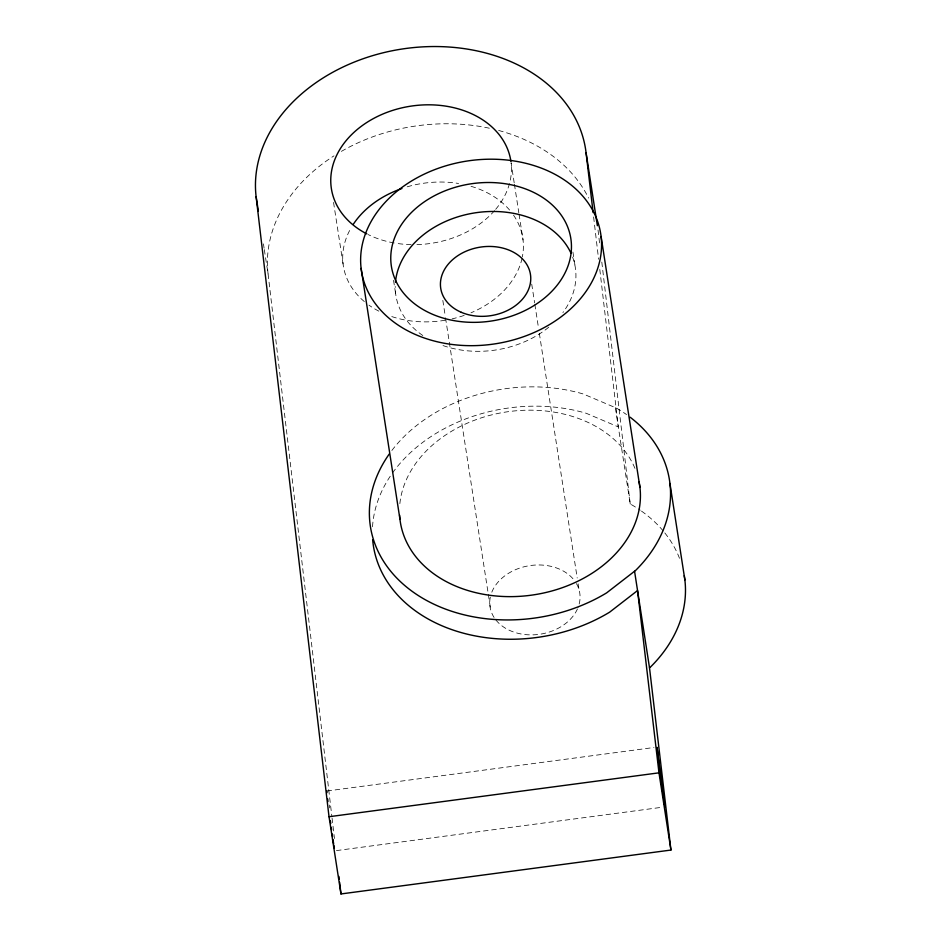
<?xml version="1.0" encoding="UTF-8"?>
<svg xmlns="http://www.w3.org/2000/svg" width="941" height="941" viewBox="0 0 941 941"><rect width="100%" height="100%" fill="white"/><g stroke="black" fill="none" stroke-linecap="round" stroke-linejoin="round"><path stroke-width="0.71" stroke-dasharray="4.71 3.53" d="M326.927 791.005L653.983 747.495M336.431 850.593L662.017 807.272M615.32 407.618L630.258 504.141L631.399 504.623A151.325 115.578 -8.8 0 1 640.268 510.245M572.916 252.047L575.386 267.973M531.712 284.088L534.629 302.908M534.853 304.355L538.44 327.527M539.334 333.314L577.209 578.009M578.103 583.796L579.009 589.584M514.186 182.777L511.092 162.758A90.795 69.352 -8.8 0 1 510.116 181.001M514.409 184.213L518.832 212.807M519.056 214.242L523.043 239.979M442.823 300.414L445.293 316.341M445.516 317.799L488.097 592.889M488.32 594.336L490.79 610.262M393.55 280.336L395.785 294.815M333.549 202.433L343.065 263.927M263.433 243.872L264.092 248.165M264.315 249.588L268.079 273.902L331.891 816.623M329.315 805.096L329.715 807.872M598.029 230.004L599.923 246.048M601.805 262.08L630.258 504.141M593.618 216.948L598.594 259.234M599.793 269.444L618.308 426.92L586.243 413.287A151.325 115.578 -8.8 0 0 392.326 473.217M332.055 818.082L334.455 838.513M513.515 215.124A90.795 69.352 -8.8 0 1 522.361 256.834M522.079 258.222A90.795 69.352 -8.8 0 1 470.982 312.8M464.172 315.4A90.795 69.352 -8.8 0 1 452.15 318.858M445.281 320.222A90.795 69.352 -8.8 0 1 389.468 315.776M378.835 311.153A90.795 69.352 -8.8 0 1 368.943 305.131M364.343 301.579A90.795 69.352 -8.8 0 1 351.075 227.875M407.194 186.824A90.795 69.352 -8.8 0 1 458.585 183.483M471.029 186.306A90.795 69.352 -8.8 0 1 509.928 210.443M268.079 273.902A166.463 127.141 -8.8 0 1 333.973 155.865M341.383 151.372A166.463 127.141 -8.8 0 1 490.296 128.423M498.624 130.458A166.463 127.141 -8.8 0 1 588.572 198.057M576.421 583.549A45.403 34.676 -8.8 0 1 577.974 607.674M577.445 608.933A45.403 34.676 -8.8 0 1 537.981 634.493A45.403 34.676 -8.8 0 1 494.825 618.555M494.072 617.449A45.403 34.676 -8.8 0 1 490.92 594.736M491.814 592.183A45.403 34.676 -8.8 0 1 530.971 565.459A45.403 34.676 -8.8 0 1 574.975 581.291M641.491 511.104A151.325 115.578 -8.8 0 1 663.887 531.783M664.805 532.912A151.325 115.578 -8.8 0 1 679.743 558.942M509.481 183.577A90.795 69.352 -8.8 0 1 495.554 209.478M494.578 210.619A90.795 69.352 -8.8 0 1 416.687 244.625M411.123 244.636A90.795 69.352 -8.8 0 1 395.573 243.201M394.15 242.966A90.795 69.352 -8.8 0 1 368.154 234.568M372.53 526.772A151.325 115.578 -8.8 0 1 391.515 474.37M391.868 450.468A151.325 115.578 -8.8 0 1 583.255 393.985L616.461 408.1A151.325 115.578 -8.8 0 1 626.553 414.581M399.866 503.635A121.06 92.465 -8.8 0 1 507.305 411.805A121.06 92.465 -8.8 0 1 635.387 469.465M572.61 257.128A90.795 69.352 -8.8 0 1 562.918 312.518M548.756 327.209A90.795 69.352 -8.8 0 1 440.906 344.806M422.827 335.525A90.795 69.352 -8.8 0 1 395.244 286.452"/><path stroke-width="1.41" d="M597.37 225.711L586.078 152.783A166.463 127.141 -8.8 0 0 406.253 48.426A166.463 127.141 -8.8 0 0 256.117 196.681L329.021 816.729L340.971 893.95L670.933 850.052L649.502 667.781L650.49 667.016A151.325 115.578 -8.8 0 0 684.272 575.727M329.021 816.729L658.982 772.832L670.933 850.052M333.879 845.265L334.326 848.076M669.933 483.451L684.883 579.974M601.087 236.473A121.06 92.465 -8.8 0 1 430.46 339.972A121.06 92.465 -8.8 0 1 411.758 180.86A121.06 92.465 -8.8 0 1 601.087 236.473L639.939 487.438M634.563 571.258L649.502 667.781M361.121 268.397L399.972 519.361M256.117 196.681L258.34 210.984M332.996 839.525L333.655 843.854M332.185 833.914L332.585 836.69M331.267 827.304L331.62 829.856M330.397 820.87L330.75 823.481M586.078 152.783L593.112 212.572M658.982 772.832L637.551 590.56L609.627 612.168A151.325 115.578 -8.8 0 1 457.961 631.623A151.325 115.578 -8.8 0 1 372.671 539.816M338.913 876.447L339.266 879.365M339.607 882.282L340.971 893.95M327.668 798.944L327.962 801.591M326.927 791.005L327.009 792.687M353.322 224.252A90.795 69.352 -8.8 0 1 401.936 188.506M366.884 233.933A90.795 69.352 -8.8 0 1 376.329 117.049A90.795 69.352 -8.8 0 1 510.904 161.393M630.141 417.216A151.325 115.578 -8.8 0 1 635.551 570.481L606.639 592.865A151.325 115.578 -8.8 0 1 418.51 595.688A151.325 115.578 -8.8 0 1 389.339 453.903M639.057 481.839A121.06 92.465 -8.8 0 1 531.677 595.135A121.06 92.465 -8.8 0 1 399.596 515.127M395.455 282.206A90.795 69.352 -8.8 0 1 473.782 213.054A90.795 69.352 -8.8 0 1 570.987 253.2M657.077 747.46L659.665 771.761L664.934 806.884L657.077 747.46M461.302 312.318A45.403 34.676 -8.8 0 0 530.724 280.053A45.403 34.676 -8.8 0 0 464.736 251.812A45.403 34.676 -8.8 0 0 461.302 312.318M444.87 318.576A90.795 69.352 -8.8 0 0 570.905 239.014A90.795 69.352 -8.8 0 0 427.543 199.715A90.795 69.352 -8.8 0 0 444.87 318.576"/></g></svg>
